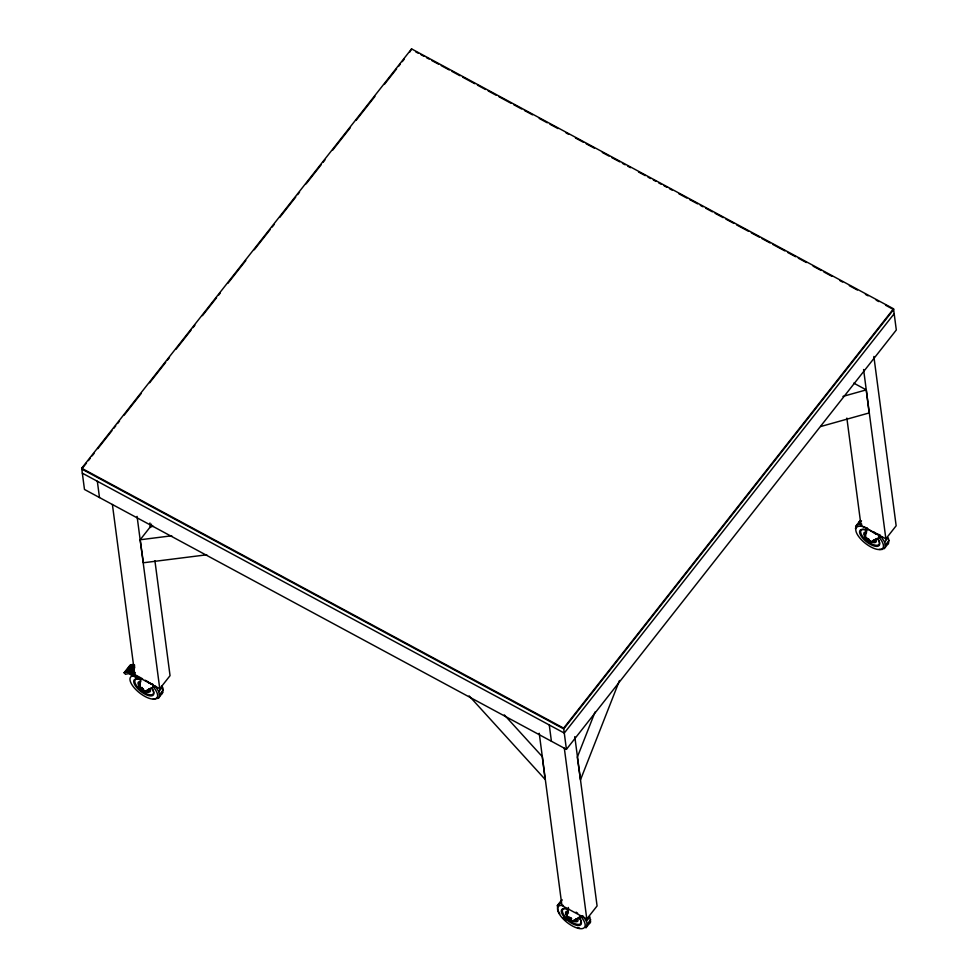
<?xml version="1.0" encoding="UTF-8"?>
<svg xmlns="http://www.w3.org/2000/svg" width="978" height="978" viewBox="0 0 978 978"><rect width="100%" height="100%" fill="white"/><g stroke="black" fill="none" stroke-linecap="round" stroke-linejoin="round"><path stroke-width="1.47" d="M143.803 690.48L140.71 688.133A1.932 0.795 38.2 0 0 141.822 689.979L143.839 690.419L142.69 688.634A1.932 0.795 38.2 0 0 140.698 688.133L140.514 688.378A5.929 5.403 31.7 0 0 143.632 690.725L142.568 688.573M155.27 686.226L158.864 691.642L159.524 696.727L158.326 698.292L153.289 698.928M161.761 693.928L163.143 690.089L162.287 687.265L158.864 691.642M560.675 903.232L557.35 905.542L557.949 910.408M560.614 903.452L561.983 899.613L557.35 905.542M587.277 924.063L585.908 927.89L590.529 921.961L589.868 916.863L586.433 921.239L587.277 924.063L590.712 919.687M855.432 528.67L856.814 524.844L861.85 524.208M881.105 536.69L884.699 542.093L885.359 547.191L882.046 549.502L879.124 549.379M887.596 544.391L888.978 540.553L888.134 537.729L884.699 542.093M156.321 686.532A7.995 6.724 -7.5 0 1 154.243 686.703L144.854 691.58A3.423 1.406 38.2 0 1 141.431 690.456A3.423 1.406 38.2 0 1 139.499 687.387L140.93 679.417M140.392 688.402A3.423 1.406 38.2 0 1 139.927 686.849L140.331 683.866M577.533 918.183L581.873 915.652L579.978 917.535L572.423 921.178A3.423 1.406 38.2 0 1 569.013 920.053A3.423 1.406 38.2 0 1 567.081 916.985L568.365 907.45M568.035 912.511L568.573 908.574M882.156 536.995A7.995 6.724 -7.5 0 1 880.078 537.166L870.689 542.044A3.423 1.406 38.2 0 1 867.266 540.92A3.423 1.406 38.2 0 1 865.334 537.851L866.63 528.316L875.921 534.11L879.809 535.113M866.3 533.365L867.009 528.12M140.502 679.955L130.465 674.539L130.759 672.436L134.377 667.827M130.465 674.539L131.138 672.253L134.781 667.607M154.243 686.703L154.304 686.055L152.641 687.216M880.078 537.166L880.139 536.519L878.476 537.668M150.404 527.044L151.517 524.208M595.052 712.008L577.326 757.168L580.48 779.882L619.49 680.505M142.678 688.659L141.639 690.223L142.69 688.634M868.513 539.11L867.474 540.675L868.525 539.098L869.65 540.944L867.657 540.443A1.932 0.795 38.2 0 1 866.532 538.597L866.704 538.548A1.907 0.782 38.2 0 1 868.403 539.025L869.674 540.883L867.462 540.259A1.907 0.782 38.2 0 1 866.581 538.719L866.349 538.829A5.929 5.403 31.7 0 0 869.466 541.176L866.545 538.597A1.932 0.795 38.2 0 1 868.501 539.086M859.051 522.032L860.249 520.479L855.616 526.409M570.137 918.171L571.201 920.322A5.929 5.403 31.7 0 1 568.096 917.975L568.438 917.694M589.343 923.525L590.529 921.961M81.687 468.254L411.579 48.9L893.525 308.791L896.313 329.989L566.421 749.344L84.475 489.452L81.687 468.254L563.634 728.145L566.421 749.344M86.492 463.034L81.785 469.024L563.731 728.928L893.635 309.574L885.579 305.222M88.387 460.638L90.269 458.242M92.152 455.846L94.035 453.45M97.812 448.657L111.944 430.687M113.827 428.291L115.722 425.895M117.605 423.498L119.487 421.102M124.206 415.112L141.162 393.547M149.646 382.765L165.673 362.398M167.556 360.002L169.438 357.606M176.04 349.219L191.126 330.038M193.008 327.642L194.891 325.246M202.434 315.662L216.578 297.691M218.461 295.295L220.343 292.899M227.886 283.314L245.796 260.551M254.28 249.769L270.295 229.402M272.19 227.006L274.072 224.61M279.72 217.422L295.747 197.043M297.63 194.646L299.512 192.25M306.114 183.864L321.2 164.695M323.082 162.299L324.965 159.903M332.508 150.319L350.417 127.556M356.078 120.367L374.929 96.406M384.354 84.426L396.603 68.851M398.486 66.455L400.369 64.059M402.264 61.663L404.146 59.255M409.794 52.066L411.579 48.9M206.774 554.795L143.387 562.766L140.16 539.77L150.429 526.702L153.436 526.323M131.382 674.001A24.01 9.89 38.2 0 0 125.539 674.331L124.096 672.742L130.098 665.113A23.741 9.78 38.2 0 1 133.424 664.527M125.771 671.739L130.869 665.26L134.646 665.174L129.548 671.654L125.147 671.91L130.869 665.26M126.431 671.629L131.529 665.138M127.152 671.556L132.25 665.077M127.91 671.544L133.008 665.052M128.705 671.568L133.803 665.089M129.548 671.654L130.416 671.788L134.671 666.385M144.854 691.58L149.292 688.989M112.397 504.477L134.878 675.309L159.769 688.72L170.05 675.664L154.915 560.773M159.707 694.466L163.143 690.089M158.326 698.292L162.959 692.363M563.634 728.145L893.525 308.791M894.173 313.706L564.269 733.06L82.323 473.169M858.941 524.098L861.508 520.822M567.081 916.985L567.509 916.447A3.423 1.406 38.2 0 0 567.631 917.401M865.334 537.851L865.762 537.301A3.423 1.406 38.2 0 0 865.897 538.255M572.423 921.178L576.861 918.586M870.689 542.044L871.117 541.494A3.423 1.406 38.2 0 1 869.515 541.433M539.233 733.255L561.922 905.591L586.8 919.014L597.081 905.946L574.795 736.63M846.862 418.083L860.995 525.418L885.872 538.841L896.154 525.773L873.867 356.469M885.542 544.917L888.978 540.553M884.161 548.756L888.794 542.827M143.815 690.48L141.627 689.808M872.462 540.81L875.127 539.453M149.964 688.585L151.162 688.072M875.799 539.037L876.997 538.536M842.95 396.408L866.264 389.88L869.136 412.948L820.676 426.53M140.16 539.77L171.749 535.785M153.191 684.551L148.534 682.534M569.819 919.858L571.384 920.078L570.26 918.232A1.932 0.795 38.2 0 0 568.267 917.731A1.932 0.795 38.2 0 0 569.404 919.577L571.409 920.017L568.279 917.731M130.416 671.788L132.262 672.204M577.362 927.547L579.697 928.195M415.711 51.846L418.401 53.301M421.078 54.744L423.767 56.186M426.457 57.641L429.134 59.083M431.824 60.538L438.535 64.157M441.212 65.599L449.269 69.951M451.958 71.394L460.015 75.734M462.692 77.189L474.782 83.705M477.46 85.147L485.516 89.487M488.205 90.942L496.262 95.282M498.939 96.736L511.029 103.252M513.707 104.695L521.763 109.035M524.452 110.49L532.509 114.829M539.22 118.448L547.277 122.788M549.954 124.243L558.01 128.583M566.066 132.935L568.756 134.377M575.467 137.996L583.524 142.336M586.201 143.79L594.257 148.13M602.314 152.47L609.025 156.089M611.715 157.544L619.771 161.883M622.448 163.338L625.138 164.781M627.815 166.236L630.504 167.678M638.561 172.018L645.272 175.637M647.962 177.091L650.639 178.534M653.328 179.989L656.018 181.431M658.695 182.886L661.385 184.329M664.062 185.771L666.751 187.226M669.441 188.668L672.118 190.123M678.83 193.742L686.886 198.082M689.576 199.536L697.632 203.876M700.309 205.319L702.999 206.774M705.688 208.216L712.4 211.835M715.077 213.29L723.133 217.629M725.823 219.072L733.879 223.424M736.556 224.867L748.647 231.383M751.324 232.837L759.38 237.177M762.07 238.62L770.126 242.972M772.803 244.414L784.894 250.93M787.571 252.385L795.627 256.725M798.317 258.168L806.373 262.52M813.085 266.138L821.141 270.478M823.818 271.921L831.875 276.273M839.931 280.613L842.62 282.055M849.332 285.686L857.388 290.026M865.432 294.366L868.122 295.821M876.178 300.16L878.867 301.603M853.757 383.131L866.264 389.88M133.558 672.008L135.245 672.913M130.759 672.436L142.58 678.818M145.209 680.236L147.837 681.654M130.893 674.001L135.918 676.703M576.103 912.132L577.656 913.244M570.602 917.841L570.834 918.024A1.528 0.623 38.2 0 1 571.103 918.293M570.956 917.926L571.58 918.611M563.328 917.963L565.81 920.396M504.306 714.881L542.301 756.63L545.113 779.405L469.122 695.896M582.839 915.824L586.433 921.239M558.022 910.64L559.832 913.819M863.586 369.525L885.872 538.841M564.318 748.182L586.8 919.014M549.269 724.967L551.409 741.251M149.94 522.986L150.539 527.509M137.079 516.384L159.769 688.72M97.335 481.262L99.487 497.545M133.473 671.373L133.742 673.414M572.864 920.628A3.423 1.406 38.2 0 1 572.46 920.775M570.541 920.237A3.423 1.406 38.2 0 1 567.973 918M569.392 917.083A1.907 0.782 38.2 0 1 569.758 917.181M571.482 918.831A1.528 0.623 38.2 0 1 571.543 919.063M580.284 915.909A16.76 6.907 38.2 0 1 581.14 928.721A16.76 6.907 38.2 0 1 560.736 916.105A16.76 6.907 38.2 0 1 563.45 905.494M577.717 918.684A7.616 3.142 38.2 0 1 573.939 921.313M567.741 916.985A7.616 3.142 38.2 0 1 568.194 911.239M576.164 918.819A6.161 2.531 38.2 0 1 573.108 920.946M568.096 917.45A6.161 2.531 38.2 0 1 568.462 912.804M579.624 918.44A12.188 5.024 38.2 0 1 576.384 925.261A12.188 5.024 38.2 0 1 562.228 914.185A12.188 5.024 38.2 0 1 567.937 909.283M579.538 917.804A11.43 4.707 38.2 0 1 576.507 924.198A11.43 4.707 38.2 0 1 563.23 913.819A11.43 4.707 38.2 0 1 568.585 909.222M868.061 540.638A3.423 1.406 38.2 0 1 867.352 540.088M878.55 536.775A16.76 6.907 38.2 0 1 877.877 549.477A16.76 6.907 38.2 0 1 856.899 533.658A16.76 6.907 38.2 0 1 867.254 528.254M875.982 539.55A7.616 3.142 38.2 0 1 870.591 541.445M866.007 537.851A7.616 3.142 38.2 0 1 866.459 532.093M874.43 539.685A6.161 2.531 38.2 0 1 870.078 541.213M866.361 538.303A6.161 2.531 38.2 0 1 865.75 533.621M877.889 539.294A12.188 5.024 38.2 0 1 874.65 546.127A12.188 5.024 38.2 0 1 860.493 535.039A12.188 5.024 38.2 0 1 866.202 530.149M877.804 538.658A11.43 4.707 38.2 0 1 874.76 545.064A11.43 4.707 38.2 0 1 861.496 534.673A11.43 4.707 38.2 0 1 866.85 530.088M877.669 534.012A7.995 6.712 -7.5 0 1 874.259 532.166M879.76 534.697A7.995 6.712 -7.5 0 1 874.308 532.582M145.282 691.03A3.423 1.406 38.2 0 1 143.68 690.969M141.517 689.624A3.423 1.406 38.2 0 1 140.893 689.025M141.517 687.473A1.907 0.782 38.2 0 1 142.189 687.583M124.096 672.742A23.741 9.78 38.2 0 1 131.785 672.815M152.715 686.311A16.76 6.907 38.2 0 1 154.39 699.074A16.76 6.907 38.2 0 1 134.878 688.549A16.76 6.907 38.2 0 1 133.204 675.786M150.147 689.087A7.616 3.142 38.2 0 1 144.756 690.981M140.172 687.387A7.616 3.142 38.2 0 1 140.624 681.642M161.969 685.737A16.76 6.907 38.2 0 1 162.739 688.329M148.595 689.221A6.161 2.531 38.2 0 1 144.243 690.761M140.526 687.852A6.161 2.531 38.2 0 1 139.915 683.157M152.055 688.842A12.188 5.024 38.2 0 1 148.815 695.664A12.188 5.024 38.2 0 1 134.658 684.588A12.188 5.024 38.2 0 1 140.367 679.686M151.969 688.206A11.43 4.707 38.2 0 1 149.622 694.747A11.43 4.707 38.2 0 1 136.48 685.566A11.43 4.707 38.2 0 1 138.827 679.013M151.883 683.964A7.995 6.712 -7.5 0 1 148.473 682.118M569.233 919.785L570.247 918.256L569.257 919.723M568.242 918.77A1.956 0.807 38.2 0 0 571.03 920.457A1.956 0.807 38.2 0 0 569.673 918.171A1.956 0.807 38.2 0 0 568.242 918.77M866.496 539.636A1.956 0.807 38.2 0 0 869.295 541.311A1.956 0.807 38.2 0 0 867.938 539.037A1.956 0.807 38.2 0 0 866.496 539.636M140.661 689.172A1.956 0.807 38.2 0 0 143.46 690.859A1.956 0.807 38.2 0 0 142.103 688.573A1.956 0.807 38.2 0 0 140.661 689.172"/></g></svg>
